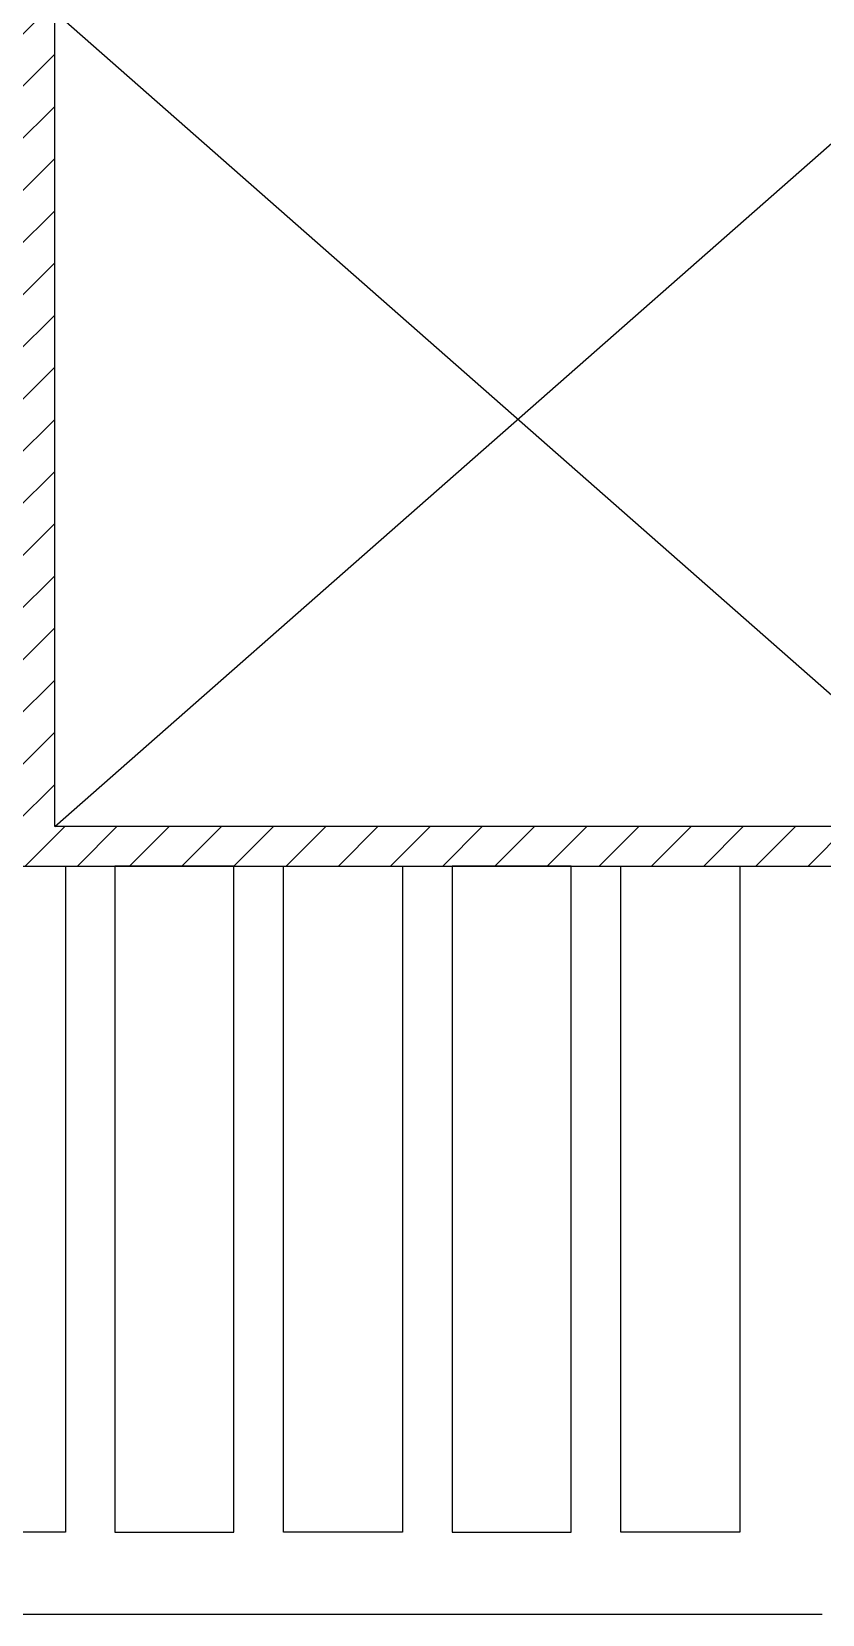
# Model space of a CAD drawing. Header units: inches. Extents: x 131 to 82119, y 71 to 16923.
# Drawn here: x 320.632 to 323.032, y 159.448 to 164.255 of the extents above; entities that cross this region are included whole.
import ezdxf

# ---------------------------------------------------------------- set-up
doc = ezdxf.new("R2010")
doc.units = ezdxf.units.IN
doc.header["$MEASUREMENT"] = 0
doc.layers.add('Arquitectonico', color=253, linetype='Continuous')
pattern_1 = [(45, (332.12192, 174.97212), (-0.07919596, 0.07919596), [])]

msp = doc.modelspace()

# ---------------------------------------------------------------- hatches: boundary and pattern name
at = {"layer": 'Arquitectonico'}
h = msp.add_hatch(dxfattribs=at)
h.set_pattern_fill('FP_1', color=256, angle=360, style=0, pattern_type=2)
h.set_pattern_definition(pattern_1)
h.paths.add_polyline_path([(320.7025, 161.8405), (320.7025, 164.3165), (320.5825, 164.3165), (320.5825, 161.8405)], flags=0)
h = msp.add_hatch(dxfattribs=at)
h.set_pattern_fill('FP_1', color=256, angle=360, style=0, pattern_type=2)
h.set_pattern_definition(pattern_1)
h.paths.add_polyline_path([(320.3725, 161.7205), (323.514, 161.7205), (323.514, 161.8405), (320.3725, 161.8405), (320.3725, 161.7755)])

# ---------------------------------------------------------------- linework, layer by layer
for p, q in [((320.7024, 161.8404), (323.514, 164.316)), ((320.7025, 161.8405), (320.7025, 164.3165)), ((320.7025, 164.3156), (323.514, 161.8405)), ((323.514, 161.8405), (320.7025, 161.8405)), ((320.3725, 161.7205), (323.514, 161.7205)), ((323.0317, 159.4476), (316.2705, 159.4476))]:
    msp.add_line(p, q, dxfattribs=at)
for points in [[(320.7344, 161.7205), (320.7344, 159.6976), (320.3725, 159.6976), (320.3725, 161.7205)], [(321.2462, 159.6976), (321.2462, 161.7205), (320.8844, 161.7205), (320.8844, 159.6976)], [(321.758, 161.7205), (321.758, 159.6976), (321.3962, 159.6976), (321.3962, 161.7205)], [(322.2698, 159.6976), (322.2698, 161.7205), (321.908, 161.7205), (321.908, 159.6976)], [(322.7817, 161.7205), (322.7817, 159.6976), (322.4198, 159.6976), (322.4198, 161.7205)]]:
    msp.add_lwpolyline(points, close=True, dxfattribs=at)

doc.saveas('drawing.dxf')
